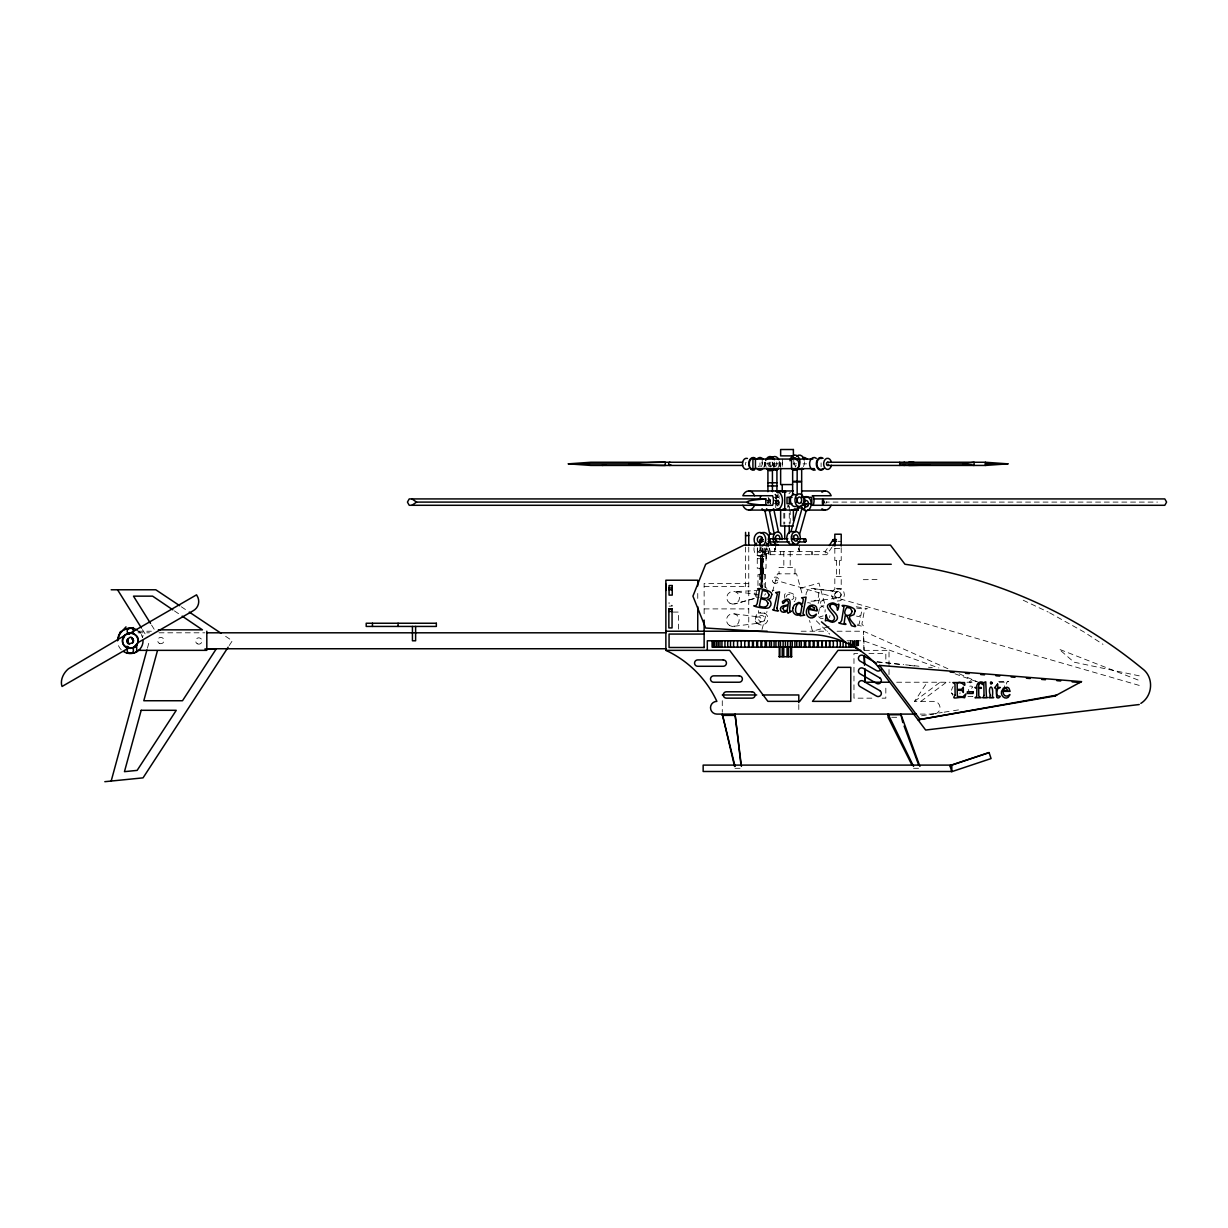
<?xml version="1.0" encoding="UTF-8"?>
<svg xmlns="http://www.w3.org/2000/svg" width="1228" height="1228" viewBox="0 0 1228 1228"><rect width="100%" height="100%" fill="white"/><g stroke="black" fill="none" stroke-linecap="round" stroke-linejoin="round"><path stroke-width="0.75" stroke-dasharray="5 3.75" d="M760.685 574.627L760.746 558.694L761.421 574.627L763.263 558.694L760.592 574.627L761.099 558.694L760.424 574.627L761.498 558.694L763.356 574.627L762.035 558.694L760.178 574.627L761.498 558.694L763.279 574.627M762.112 574.627L762.772 558.694L762.849 574.627L760.316 558.694L761.836 574.627L763.064 558.694M760.869 587.153L761.728 568.257M1006.484 684.042L1006.76 682.261L1008.633 681.402L996.982 681.402M760.946 587.153L762.143 568.257M951.516 690.197L952.59 687.158A3.669 3.638 63.8 0 1 953.189 686.652M761.099 587.153L762.588 555.501M761.329 587.153L762.834 568.257M763.064 568.257L761.575 587.153L763.233 568.257M760.239 574.627L761.913 558.694L763.11 574.627L762.511 547.765M825.032 612.02L825.185 609.641M760.915 574.627L763.34 558.694M784.922 598.358C781.115 589.194 798.538 592.172 795.529 600.031M818.155 603.455L819.751 598.328L823.067 600.507L820.949 601.198L819.92 605.972L823.942 605.849M819.368 608.904L818.17 615.136L820.243 616.794L823.098 615.888M775.973 545.14L774.699 551.525L774.699 548.333M829.529 617.592L829.99 615.489M959.851 693.789L960.081 692.761M774.269 551.525L775.114 548.333L775.973 551.525L775.328 548.333M799.766 545.14L798.062 551.525L798.691 548.333L799.336 551.525L799.336 548.333M147.421 648.169L149.432 640.786M762.005 629.427L766.993 611.498M772.473 591.773L777.447 573.829L796.573 573.829L802.559 595.38M760.899 547.703L759.917 550.896L761.59 547.703M971.379 688.156C976.183 686.544 964.947 682.707 969.46 692.623M819.69 608.075L822.1 606.294L824.617 607.768M229.206 645.56L232.322 640.786L224.34 635.459M786.043 596.931C788.023 590.653 798.522 596.961 791.492 599.924M827.258 548.532L825.262 551.525L825.262 554.703M827.918 553.291L825.262 551.525L761.514 551.525L761.514 554.703L826.858 554.703L831.909 547.304M935.306 713.882A6.37 6.37 0 0 0 933.664 701.357L914.538 701.357L927.278 682.231M835.086 593.277L837.849 591.681L813.995 588.703L837.189 591.589M840.612 596.47A3.193 3.193 0 0 0 838.125 591.696A3.193 3.193 0 0 0 834.856 595.964A3.193 3.193 0 0 0 840.105 597.13L840.781 596.271A3.193 3.193 0 0 0 835.761 592.418M762.834 548.164L764.338 554.703L764.476 548.102M763.801 553.291L769.327 553.291L770.647 551.525L769.02 548.102M794.178 601.689L794.976 600.922M914.538 701.357L940.034 682.231M920.908 701.357L946.404 682.231M795.59 467.024L795.207 466.118L796.389 465.734M754.33 598.466L734.789 603.9L759.303 597.222M800.579 588.212L818.999 583.1L824.97 604.59M829.1 626.602L812.522 631.223L809.528 620.462M856.683 608.075L862.133 608.812L860.813 615.688L856.622 614.952M921.583 715.786L942.26 712.47M944.148 712.179L951.669 710.981M953.542 710.674L961.063 709.477M823.113 618.436L820.273 618.206L817.986 616.057M813.995 601.029L837.849 598.051M734.467 626.219L758.321 623.241M759.18 590.468L734.789 591.589L758.643 594.552M999.239 682.277L1004.335 682.231L1004.381 688.233M863.269 579.677L877.206 579.601M764.476 463.846L782.512 463.846M793.211 463.846L796.588 463.846M803.02 463.846L806.627 463.846M773.486 497.325L780.256 497.325M765.458 500.517L769.971 500.517M773.486 500.517L779.35 500.517M825.692 503.158A67.049 3.546 -1 0 0 826.244 502.099L1157.451 502.099M773.486 503.695L780.256 503.695M838.018 541.333L841.211 541.333M834.825 548.44L841.211 548.44M757.338 548.302A3.193 2.671 -90 0 0 759.917 552.308L763.386 552.308A3.193 2.671 -90 0 0 765.965 548.302M757.246 555.501L766.057 555.501L766.057 568.257L757.246 568.257L757.323 547.765M760.27 556.238L763.739 556.238M757.323 558.694L766.211 558.694L766.211 547.765M748.758 583.392L704.135 583.392L704.135 616.333M704.135 586.585L748.758 586.585M669.06 606.125L672.253 606.125L672.253 605.297L669.06 605.297L669.06 602.518M704.135 608.904L748.758 608.904M673.159 612.081L678.624 612.081L678.624 629.304M764.829 613.14L758.459 613.14A6.37 6.37 0 0 0 758.459 624.192A6.37 6.37 0 0 0 768.022 618.666A6.37 6.37 0 0 0 758.459 613.14L758.459 609.502M137.996 631.223L151.382 631.223M801.178 631.223L827.626 631.223M837.082 631.223L863.53 631.223L948.722 669.091M137.996 632.804L149.463 632.804M159.026 632.804L204.907 632.804M847.044 640.786L863.53 640.786L938.837 667.971M864.466 650.349L889.026 650.349L889.026 674.725M857.712 653.526L853.967 653.526L853.967 698.164L872.709 698.164M868.963 653.526L885.833 653.526L885.833 662.828M896.686 682.231L950.165 682.231M967.035 682.231L974.541 682.231M967.94 696.598L972.898 696.598L971.486 695.57M882.088 698.164L885.833 698.164L885.833 685.147M920.232 714.097L933.664 714.097M891.697 717.29L897.161 717.29M735.035 768.298L741.405 768.298M913.555 768.298L919.925 768.298M772.182 590.284L773.962 590.3M857.589 624.223L859.155 624.254L860.567 616.901L856.515 616.118M856.238 606.755L867.459 608.643L865.049 609.272L864.266 611.298L861.887 624.131L864.005 626.556L857.282 625.221M877.099 661.861L903.747 664.64M905.65 664.839L918.974 666.236M928.491 667.234L932.298 667.633M877.099 661.877L901.874 664.578M909.503 665.423L917.116 666.251M734.467 613.893L758.321 616.87M1139.231 675.845L1073.993 662.168L1059.073 649.198L1139.231 680.466M1139.231 685.408L775.973 580.337M810.572 603.178L808.469 602.733A4.405 4.375 76.1 0 0 807.533 602.825M954.985 673.804L976.49 681.571M959.16 673.727L978.286 682.231M1023.231 600.246L1048.205 612.051M1049.602 612.787L1083.879 631.913L1102.974 644.347M181.314 606.77L187.684 611.022M174.407 610.884L179.088 614.046M136.676 629.734L143.292 635.935M816.328 620.831L829.76 634.155M953.128 694.526L951.531 692.853L952.913 695.647M151.535 625.021L154.544 629.841M142.448 629.626L147.437 637.593M766.871 548.164L769.849 554.703L769.327 553.291M141.343 634.4L142.617 637.486A12.756 12.756 0 0 0 139.317 631.76M798.906 548.333L799.766 551.525M762.619 574.627L760.193 558.694L762.235 574.627M760.055 568.257L761.652 587.153L760.224 568.257M760.47 568.257L761.974 587.153M762.204 587.153L760.7 555.501M761.16 568.257L762.358 587.153M761.575 568.257L762.419 587.153M863.913 650.195L863.53 631.223L864.159 650.103M762.419 558.694L762.849 574.627M858.71 640.786L858.71 647.156M858.111 640.786L858.111 647.156M857.512 640.786L857.512 647.156M856.929 640.786L856.929 647.156M856.223 640.786L856.223 647.156M855.256 640.786L855.256 647.156M854.657 640.786L854.657 645.56M854.35 640.786L854.35 645.56M854.059 640.786L854.059 645.56M853.46 640.786L853.46 645.56M852.6 640.786L852.6 645.56M852.278 640.786L852.278 645.56M850.866 640.786L850.866 645.56M850.528 640.786L850.528 645.56M841.211 547.703L841.211 560.459L834.825 560.459L834.825 547.703M839.614 560.459L839.614 576.392M836.421 560.459L836.421 576.392M821.102 462.895L821.102 466.717M812.522 551.525L812.522 554.703M811.647 551.525L811.647 554.703M798.799 704.534L798.799 712.194M794.976 573.829L794.976 567.459L779.043 567.459L779.043 573.829M793.779 459.425L793.779 464.951A3.193 2.256 -90 0 0 796.496 464.445M790.203 509.62L790.203 524.187M790.203 551.525L790.203 567.459M789.266 505.982L789.266 511.447M789.266 513.258L789.266 524.187M784.753 513.258L784.753 524.187M783.832 513.258L783.832 524.187M783.832 551.525L783.832 567.459M782.512 459.072L782.512 467.039M782.236 462.71L782.236 466.348M780.64 462.71L780.64 466.348M780.256 462.895L780.256 466.717M780.409 551.525L780.409 554.703M777.999 490.954L777.999 506.243M775.743 494.132L775.743 510.08M774.668 463.631L774.668 466.824A7.122 5.035 -90 0 0 774.945 461.39M773.486 462.895L773.486 466.717M770.647 551.525L770.647 554.703M768.974 551.525L768.974 554.703M765.121 551.525L765.121 554.703M764.476 462.895L764.476 467.039M764.184 574.627L764.184 585.556M762.22 459.072L762.22 467.039M761.007 545.938L761.007 558.694M759.963 462.895L759.963 466.717M759.917 547.596L759.917 555.501M759.349 574.627L759.349 585.556M757.952 585.556L757.952 574.627L765.566 574.627L765.566 587.383L764.184 587.383A6.37 6.217 -90 0 1 765.474 588.396M748.758 547.059L748.758 627.493M745.565 547.059L745.565 586.585M722.279 700.712L722.279 712.194M697.75 593.431L697.75 600.983M840.274 596.931A3.193 3.193 0 0 1 835.255 593.078M764.323 462.204A6.37 4.513 -90 0 1 763.862 467.039M768.114 497.509A7.122 5.035 -90 0 1 770.463 501.838M767.469 501.93A3.193 2.256 -90 0 1 767.853 503.495M762.496 548.302A3.193 2.671 -90 0 1 759.917 552.308M763.386 552.308A3.193 2.671 -90 0 1 760.792 548.302M767.899 503.066A3.193 2.256 -90 0 1 770.555 500.579M777.999 506.028A6.37 4.513 -90 0 1 777.999 494.991M770.708 467.039A6.37 4.513 90 0 1 770.263 462.204M778.966 462.204A6.37 4.513 90 0 1 778.521 467.039M774.469 462.204A6.37 4.513 -90 0 1 774.008 467.039M766.195 467.039A6.37 4.513 -90 0 1 765.75 462.204M804.447 461.759A7.122 5.035 -90 0 1 803.189 466.916M795.207 466.118A7.122 5.035 -90 0 1 794.378 462.618M761.913 462.25A3.193 2.256 -90 0 1 761.084 466.609M758.843 466.609A3.193 2.256 -90 0 1 758.367 466.103M770.647 503.587A3.193 2.256 -90 0 1 768.974 500.517A3.193 2.256 -90 0 1 770.647 497.432M779.596 502.759A3.193 2.256 -90 0 1 776.403 502.759A3.193 2.256 -90 0 1 776.403 498.261A3.193 2.256 -90 0 1 779.596 498.261M764.062 586.738A6.37 6.217 -90 0 1 766.855 588.396M757.077 596.087A6.37 6.217 -90 0 1 756.448 591.251M765.458 593.723A3.193 3.116 -90 0 1 764.66 595.166M121.28 649.796A12.756 12.756 0 0 1 117.98 644.086M774.085 466.717A3.193 2.256 90 0 1 772.719 462.05M776.633 462.05A3.193 2.256 90 0 1 775.252 466.717M772.12 462.05A3.193 2.256 -90 0 1 770.754 466.717M769.588 466.717A3.193 2.256 -90 0 1 768.221 462.05M768.574 503.296A3.193 2.256 -90 0 1 768.221 499.443A3.193 2.256 -90 0 1 770.754 497.954A6.37 4.513 -90 0 0 770.77 504.232M774.668 494.669A6.37 4.513 -90 0 1 779.028 499.382A6.37 4.513 -90 0 1 776.925 506.565M775.252 497.954A3.193 2.256 -90 0 1 776.925 501.039A3.193 2.256 -90 0 1 775.252 504.125M805.967 594.874A6.37 6.37 0 0 1 813.458 588.596A6.37 6.37 0 0 1 818.339 597.054A6.37 6.37 0 0 1 809.16 600.385M826.49 501.853A72.467 3.837 1 0 1 826.244 502.099M788.99 507.271A9.563 6.769 -90 0 1 787.915 505.291M788.99 493.748A9.563 6.769 -90 0 1 790.402 492.228M765.888 548.701A7.122 5.986 90 0 1 759.487 556.238A7.122 5.986 90 0 1 754.053 547.703M769.357 548.701A7.122 5.986 -90 0 1 762.956 556.238A7.122 5.986 -90 0 1 757.522 547.703M745.642 464.982A1.596 1.121 -90 0 1 746.148 462.311M756.663 597.407A6.37 6.217 -90 0 1 755.051 591.251M779.458 461.39A7.122 5.035 -90 0 1 779.181 466.824M769.895 465.888A7.122 5.035 -90 0 1 769.741 462.204M779.319 505.015A6.37 4.513 -90 0 1 779.319 496.005M765.382 465.888A7.122 5.035 -90 0 1 765.228 462.204M788.361 505.291A9.563 6.769 -90 0 1 787.286 507.271M776.649 505.291A9.563 6.769 -90 0 1 776.649 495.728M969.26 681.356C970.089 685.838 972.99 678.792 969.26 681.356M841.211 576.392L834.825 576.392L834.825 589.148A6.37 6.37 0 0 0 834.825 600.2A6.37 6.37 0 0 0 844.404 594.674A6.37 6.37 0 0 0 834.825 589.148L841.211 589.148L841.211 576.392M159.226 643.303A3.193 3.193 0 0 0 163.999 640.54A3.193 3.193 0 0 0 159.226 637.793A3.193 3.193 0 0 0 159.226 643.303M197.232 643.748A3.193 3.193 0 0 0 202.006 640.985A3.193 3.193 0 0 0 197.232 638.222A3.193 3.193 0 0 0 197.232 643.748M760.055 621.429A3.193 3.193 0 0 0 764.829 618.666A3.193 3.193 0 0 0 760.055 615.903A3.193 3.193 0 0 0 760.055 621.429M756.724 622.826A3.193 3.193 0 0 0 761.514 620.063A3.193 3.193 0 0 0 756.724 617.3A3.193 3.193 0 0 0 756.724 622.826M729.954 603.27A6.37 6.37 0 0 0 739.517 597.744A6.37 6.37 0 0 0 729.954 592.218A6.37 6.37 0 0 0 729.954 603.27M729.632 625.574A6.37 6.37 0 0 0 739.195 620.063A6.37 6.37 0 0 0 729.632 614.537A6.37 6.37 0 0 0 729.632 625.574M773.287 582.471A3.193 3.193 0 0 0 778.629 581.028A3.193 3.193 0 0 0 774.73 577.129A3.193 3.193 0 0 0 773.287 582.471"/><path stroke-width="1.5" d="M735.035 766.379L722.279 714.097L734.574 766.472M741.405 766.379L735.035 714.097L740.929 764.522M133.376 639.957L133.376 641.599L131.903 638.023L133.376 639.957L133.069 642.367C120.544 649.244 132.041 627.754 133.069 642.367L132.563 638.529L133.484 640.786L132.563 643.027M130.966 633.341L128.311 633.341L68.415 668.815A15.365 11.236 -48.8 0 0 62.045 686.467L128.311 648.215L134.144 647.448L137.736 642.766C141.42 633.034 124.995 629.15 122.861 638.79C119.945 648.246 135.54 652.421 137.736 642.766L192.95 610.899A12.127 11.19 16.7 0 0 197.984 597.576L196.557 594.828L130.306 633.08M111.18 781.054L146.915 650.011M157.414 650.809L143.799 700.743L182.496 700.743L216.205 648.967L204.922 648.967M793.764 543.267A6.37 4.513 90 0 1 786.995 539.982A6.37 4.513 90 0 1 790.985 531.586L797.125 509.804M797.647 507.993L802.145 507.993L795.498 531.586A6.37 4.513 -90 0 0 792.029 541.487A6.37 4.513 -90 0 0 799.812 540.78M800.195 539.215A6.37 4.513 -90 0 0 799.535 534.426L806.182 510.833L802.145 507.993M804.171 509.405L806.182 503.695L803.926 503.695M120.482 631.453L117.55 640.786A12.756 12.756 0 0 1 133.606 628.46L136.676 629.734M123.736 638.053L124.857 635.336M128.05 638.529L127.113 640.786L128.71 643.533L127.221 641.599L127.221 639.957L127.543 642.367L129.477 643.856M228.162 647.156L143.047 777.861L104.825 781.683M829.253 545.539L833.244 539.568L836.421 539.568M832.906 545.815L835.884 541.333L833.244 539.568L833.244 541.333L836.421 541.333M119.254 634.4L125.993 626.863M134.144 647.448L136.968 644.623L133.468 647.325M1140.843 703.398C1152.938 695.815 1154.09 677.119 1142.362 668.661C1074.73 613.018 991.794 576.178 904.959 564.266L890.484 545.14L743.938 545.14L705.67 564.266L692.93 596.148L705.67 628.03L807.686 634.4A93.451 93.236 -90 0 1 877.82 666.282L925.651 730.046L1139.231 704.534M411.917 505.291L416.584 502.099L747.791 502.099A67.049 3.546 1 0 0 765.827 505.291L765.827 498.921L409.216 498.921L407.435 502.099L409.216 505.291L772.581 505.291A9.563 6.769 -90 0 0 772.581 495.728L742.833 495.728A9.563 6.769 -90 0 1 754.545 495.728M1054.929 696.015L1056.663 695.125L917.991 719.838L1054.929 696.015L1081.484 681.617L879.555 665.407L877.82 666.282M1081.484 681.617L1079.75 682.507L1072.136 681.893M769.403 510.756L774.254 534.103L769.741 534.103L764.906 510.756L771.552 509.743M123.921 629.734L133.468 627.615M949.735 765.627L989.062 752.518L991.073 758.566L951.761 771.675L951.47 770.785M951.807 765.105L951.807 771.491L703.153 771.491L703.153 765.105L951.807 765.105L989.108 752.672M602.165 465.443L605.926 464.905M962.844 463.846L974.111 462.25L974.111 465.443L962.844 463.846L899.725 463.846M742.602 465.443L590.898 465.443L568.349 463.846L590.898 462.25L742.602 462.25M827.595 465.443L985.378 465.443L1007.927 463.846L985.378 462.25L827.595 462.25M802.82 503.71L811.815 503.695L811.815 497.325L802.421 497.325M798.4 459.072L752.917 459.072L752.917 468.635L814.425 468.635M800.226 459.072L812.875 459.072M568.349 463.846L629.227 463.846A25.496 1.121 2.5 0 0 665.284 465.443L665.284 462.25A25.496 1.121 -2.5 0 0 629.227 463.846M985.378 463.846L1007.927 463.846M791.814 468.344L792.643 469.372A6.37 4.513 -90 0 0 797.156 469.372L801.669 469.372A9.01 8.565 88.9 0 0 803.818 468.758M767.914 491.691L767.914 470.017L768.943 470.002L776.925 470.017L776.925 491.691M767.914 482.773L776.925 482.773M792.536 484.569L780.64 484.569L780.64 468.175M767.914 485.95L776.925 485.95M748.696 490.954L793.211 490.954M801.884 490.954L825.339 490.954M812.261 495.728L831.187 495.728A9.563 6.769 -90 0 0 821.946 492.228M792.091 497.325L787.01 497.325L787.01 503.695L792.091 503.695M813.811 498.921L1164.819 498.921L1166.6 502.099L1164.819 505.291L812.261 505.291M748.696 510.08L798.292 510.08L798.292 506.888M807.303 510.08L825.339 510.08M793.165 526.014L780.64 526.014L780.64 509.62M790.985 531.586L795.498 531.586A6.37 4.513 90 0 1 799.535 534.426M745.565 535.577L748.758 535.577M768.974 538.77L787.839 538.77M792.643 538.77L805.046 538.77M763.263 539.568L759.917 539.568L759.917 545.938M759.917 541.333L763.263 541.333M768.974 541.947L789.497 541.947M797.832 541.947L805.046 541.947M858.172 564.266L891.252 564.266M669.06 587.997L672.238 587.997M111.18 589.778L155.802 589.778L179.718 605.711M669.06 589.778L672.238 589.778M668.861 609.211L672.054 609.211M668.861 611.437L672.054 611.437M158.381 629.841L202.436 629.841L182.189 616.149M665.868 631.223L767.178 631.223M206.811 632.804L665.868 632.804M704.135 634.062L669.06 634.062L669.06 647.494L704.135 647.494M856.929 647.156L712.117 647.156L712.117 640.786M206.811 648.752L665.868 648.752M137.996 650.349L206.811 650.349L206.811 631.223M697.75 585.879L697.75 580.215L665.868 580.215L665.868 650.349L729.632 650.349L767.884 701.357L799.766 701.357L838.018 650.349L860.69 650.349M779.043 656.719L791.799 656.719M865.233 682.231L864.788 668.999L865.233 682.231L889.026 682.231M722.279 694.971L756.709 694.971M762.45 694.971L798.799 694.971L798.799 702.631M916.395 714.097L716.876 714.097A6.37 6.37 0 0 1 710.505 707.727A6.37 6.37 0 0 1 716.876 701.357A105.209 105.209 0 0 0 665.868 650.349M722.279 714.742L735.035 714.742M888.059 714.742L900.799 714.742M722.279 715.371L735.035 715.371M950.211 672.1L954.018 672.407M965.454 673.328L969.26 673.635M980.696 674.54L984.503 674.847M995.939 675.768L999.745 676.075M1011.166 676.996L1014.988 677.303M1026.408 678.224L1030.215 678.531M1041.651 679.437L1045.458 679.744M1056.894 680.665L1060.7 680.972M130.306 628.03L133.606 628.46M127.006 653.096L133.606 653.096L136.676 651.822L136.676 644.454M126.453 647.448L130.306 648.476M876.47 663.197L863.207 655.552A3.193 3.193 0 0 0 858.863 656.719A3.193 3.193 0 0 0 860.03 661.078L876.592 670.641A3.193 3.193 0 0 0 880.936 669.475M126.008 646.88L128.311 648.215A9.317 7.936 -56.6 0 1 123.061 637.255M189.281 612.081L221.163 633.341M172.856 609.84L152.61 596.148L133.484 596.148L150.537 623.425M411.917 498.921L416.584 502.099M846.199 642.751L821.486 621.859M131.12 637.7L133.069 639.189M125.977 646.419L128.311 648.215M879.555 665.407L919.726 718.963M117.55 589.778L141.466 628.03M913.555 766.379L888.059 714.097L888.059 717.29L911.851 764.89M766.564 542.976L768.206 546.399M919.925 766.379L900.799 714.097L902.78 722.571M904.1 726.086L918.621 764.783M950.027 766.134L951.807 771.491M778.521 532.062L773.686 508.73A7.122 5.035 -90 0 1 766.548 508.76M864.144 655.844L864.527 665.269M864.343 655.783L864.604 663.335M985.378 462.25L985.378 465.443M899.725 462.25L899.725 465.443M850.866 643.963L850.866 647.156M848.901 642.367L848.901 647.156M845.892 642.367L845.892 647.156M843.114 647.156L843.114 640.786L707.313 640.786L707.313 650.349M841.211 546.061L841.211 534.211L834.825 534.211L834.825 546.061M840.32 640.786L840.32 647.156M837.25 640.786L837.25 647.156M833.305 640.786L833.305 647.156M829.683 640.786L829.683 647.156M829.56 640.786L829.56 647.156M822.315 640.786L822.315 647.156M822.069 640.786L822.069 647.156M818.355 640.786L818.355 647.156M817.464 640.786L817.464 647.156M814.133 640.786L814.133 647.156M813.243 640.786L813.243 647.156M809.927 640.786L809.927 647.156M809.037 640.786L809.037 647.156M805.706 640.786L805.706 647.156M804.386 640.786L804.386 647.156M801.669 468.574L801.669 481.315L792.643 481.315L792.643 468.574A7.122 5.035 90 0 0 799.597 464.813A7.122 5.035 90 0 0 796.343 455.358A7.122 5.035 90 0 0 789.972 460.761M801.669 494.684L801.669 481.929L792.643 481.929L792.643 494.684L797.156 494.684L797.156 481.929M801.285 640.786L801.285 647.156M799.428 640.786L799.428 647.156M797.156 468.574L797.156 481.315M796.757 640.786L796.757 647.156M794.915 640.786L794.915 647.156M793.395 509.62L793.395 520.549M792.244 640.786L792.244 647.156M791.523 459.072L791.523 468.635M791.584 647.156L791.584 656.719M790.939 647.156L790.939 656.719M790.387 640.786L790.387 647.156M789.266 497.325L789.266 503.695M789.266 526.014L789.266 533.305M788.606 647.156L788.606 656.719M787.701 640.786L787.701 647.156M787.071 647.156L787.071 656.719M785.413 640.786L785.413 647.156M784.753 490.954L784.753 510.08M784.753 526.014L784.753 538.77M783.771 647.156L783.771 656.719M783.126 640.786L783.126 647.156M782.236 484.569L782.236 492.228M782.236 647.156L782.236 656.719M780.44 640.786L780.44 647.156M779.903 647.156L779.903 656.719M779.258 647.156L779.258 656.719M778.598 640.786L778.598 647.156M775.927 640.786L775.927 647.156M774.085 640.786L774.085 647.156M772.427 470.017L772.427 491.691M771.414 640.786L771.414 647.156M769.557 640.786L769.557 647.156M766.456 640.786L766.456 647.156M765.136 640.786L765.136 647.156M761.805 640.786L761.805 647.156M760.915 640.786L760.915 647.156M757.584 640.786L757.584 647.156M756.709 640.786L756.709 647.156M755.45 459.072L755.45 468.635M753.378 640.786L753.378 647.156M752.488 640.786L752.488 647.156M748.758 532.384L748.758 545.14M748.773 640.786L748.773 647.156M748.527 640.786L748.527 647.156M745.565 532.384L745.565 545.14M744.767 640.786L744.767 647.156M741.144 640.786L741.282 647.156M737.537 640.786L737.537 647.156M733.592 640.786L733.592 647.156M730.506 640.786L730.506 647.156M727.728 640.786L727.728 647.156M724.95 640.786L724.95 647.156M721.941 640.786L721.941 647.156M719.976 640.786L719.976 647.156M718.226 640.786L718.226 647.156M716.492 640.786L716.492 647.156M714.619 640.786L714.619 647.156M713.913 640.786L713.913 647.156M713.314 640.786L713.314 647.156M712.731 640.786L712.731 647.156M704.135 620.063L704.135 631.545M704.135 632.497L704.135 647.678M697.75 606.663L697.75 631.223M665.837 583.975L665.837 590.438M415.617 626.433L415.617 640.786L412.439 640.786L412.439 626.433M398.087 623.241L398.087 626.433M372.452 623.241L372.452 626.433M775.758 540.074A3.193 2.256 -90 0 1 777.493 535.132A3.193 2.256 -90 0 1 779.642 539.737M777.769 541.502A3.193 2.256 -90 0 1 776.142 540.704M774.561 544.357A6.37 4.513 -90 0 1 769.066 541.118A6.37 4.513 -90 0 1 770.631 532.998M777.907 544.679A6.37 4.513 -90 0 1 773.118 538.156A6.37 4.513 -90 0 1 778.138 531.985A6.37 4.513 -90 0 1 782.052 539.568M775.252 537.296A3.193 2.256 -90 0 1 775.144 539.737M754.36 470.002A6.37 4.513 -90 0 1 748.727 463.017A6.37 4.513 -90 0 1 755.45 458.336M803.649 497.54A7.122 5.035 -90 0 1 810.741 500.671A7.122 5.035 -90 0 1 807.917 510.387A7.122 5.035 -90 0 1 801.316 505.568M831.402 465.289A5.572 3.945 -90 0 1 825.323 468.421A5.572 3.945 -90 0 1 825.323 459.287A5.572 3.945 -90 0 1 831.402 462.403M828.562 464.644A1.596 1.121 -90 0 1 826.951 465.151A1.596 1.121 -90 0 1 826.72 462.833A1.596 1.121 -90 0 1 828.393 462.726M822.806 468.682A5.572 3.945 -90 0 1 816.912 464.583A5.572 3.945 -90 0 1 821.854 458.458M930.118 464.813A25.496 1.121 -2.5 0 1 908.735 465.443M756.77 459.349A6.37 4.513 -90 0 1 763.156 459.349M763.156 468.359A6.37 4.513 -90 0 1 756.77 468.359M760.193 498.031A9.563 6.769 -90 0 1 760.869 495.728M761.774 541.824A3.193 2.594 -90 0 1 761.36 541.164M761.007 539.568A3.193 2.594 -90 0 1 761.774 537.311M765.612 510.833A7.122 5.035 -90 0 1 762.051 508.76M747.791 502.099A72.467 3.837 -1 0 1 765.827 498.921M756.709 545.508A7.122 5.818 -90 0 1 755.696 534.656A7.122 5.818 -90 0 1 764.583 535.316A7.122 5.818 -90 0 1 762.511 545.938M802.759 457.691A6.37 4.513 90 0 1 807.103 459.349M796.634 456.248A7.122 5.035 -90 0 1 804.186 459.932M802.191 468.144A7.122 5.035 -90 0 1 801.009 468.958M783.633 492.228A9.563 6.769 -90 0 0 780.256 490.954A9.563 6.769 90 0 0 776.864 492.228M783.633 508.791A9.563 6.769 90 0 1 776.864 508.791M775.743 490.954A9.563 6.769 -90 0 1 782.512 500.517A9.563 6.769 -90 0 1 775.743 510.08M777.8 468.359A6.37 4.513 90 0 1 776.864 469.372M803.803 502.682A3.193 2.256 -90 0 1 803.68 505.122M768.191 539.23A1.596 1.121 -90 0 1 769.772 539.23A1.596 1.121 -90 0 1 769.772 541.487A1.596 1.121 -90 0 1 768.191 541.487M908.735 462.25A25.496 1.121 2.5 0 1 914.031 462.311M767.346 543.789A7.122 5.986 -90 0 1 768.375 545.201M752.181 469.234A5.572 3.945 -90 0 1 750.415 467.791M749.786 466.64A5.572 3.945 -90 0 1 751.229 459.026M752.181 458.458A5.572 3.945 -90 0 1 754.222 458.458M748.405 468.682A5.572 3.945 -90 0 1 742.526 464.583A5.572 3.945 -90 0 1 747.453 458.458M796.066 506.366A6.37 4.513 -90 0 1 790.556 501.853A6.37 4.513 -90 0 1 793.733 494.04M670.764 464.644A1.596 1.121 -90 0 1 669.321 465.289A1.596 1.121 -90 0 1 668.738 463.309A1.596 1.121 -90 0 1 670.089 462.311M815.239 470.002A6.37 4.513 -90 0 1 809.59 463.017A6.37 4.513 -90 0 1 816.313 458.336M824.019 468.359A6.37 4.513 90 0 1 817.925 468.728A6.37 4.513 90 0 1 817.127 460.193A6.37 4.513 90 0 1 823.082 458.336M903.946 462.311A1.596 1.121 -90 0 1 904.529 462.311M905.205 464.644A1.596 1.121 -90 0 1 903.255 464.644M131.12 628.137A3.193 3.193 0 0 1 133.069 632.804M129.477 634.293A3.193 3.193 0 0 1 129.477 628.137M128.311 633.341A7.69 7.69 0 0 1 137.736 642.766M128.648 646.941A6.37 6.37 0 0 1 127.113 646.296M143.047 640.786A12.756 12.756 0 0 1 123.921 651.822M131.903 647.586A3.193 3.193 0 0 1 131.12 653.419M129.477 653.419A3.193 3.193 0 0 1 128.71 647.586M791.139 459.379A6.37 4.298 81.4 0 1 797.678 460.024A6.37 4.298 81.4 0 1 797.156 469.372M766.917 459.349A6.37 4.513 -90 0 1 773.302 459.349M773.302 468.359A6.37 4.513 -90 0 1 771.276 470.002L768.943 470.002A6.37 4.513 -90 0 1 766.917 468.359M765.658 460.454A7.122 5.035 -90 0 1 774.377 459.717M773.932 468.375A7.122 5.035 -90 0 1 766.825 468.973M796.496 497.939A3.193 2.256 -90 0 1 796.496 502.452M802.206 497.432A3.193 2.256 -90 0 1 805.046 500.517A3.193 2.256 -90 0 1 802.206 503.587M831.187 505.291A9.563 6.769 -90 0 1 821.946 508.791M798.292 510.08A9.563 6.769 -90 0 1 794.9 508.791A9.563 6.769 -90 0 1 793.273 509.743M754.545 505.291A9.563 6.769 90 0 1 742.833 505.291M813.151 495.728A9.563 6.769 -90 0 1 813.151 505.291M797.156 508.791A9.563 6.769 -90 0 1 792.029 509.743M761.007 533.182A7.122 5.818 -90 0 1 768.805 536.375A7.122 5.818 -90 0 1 766.211 545.938M754.56 545.938A7.122 5.986 90 0 1 756.617 543.175M793.15 536.191A3.193 2.256 -90 0 1 793.288 539.368M796.036 459.425A3.193 2.256 -90 0 1 796.496 459.932M798.108 508.76A7.122 5.035 -90 0 1 797.31 507.287M801.654 496.572A7.122 5.035 -90 0 1 802.958 496.803M771.905 457.691A7.122 5.035 -90 0 1 778.89 459.717M778.445 468.375A7.122 5.035 -90 0 1 776.265 470.401M779.12 492.228A9.563 6.769 -90 0 1 785.889 492.228M785.889 508.791A9.563 6.769 -90 0 1 779.12 508.791M853.552 646.511A93.589 93.343 83.3 0 1 860.567 650.901M801.945 606.064L800.733 613.186C791.001 617.699 797.125 595.964 801.945 606.064M829.652 606.248C831.264 610.899 843.037 617.116 834.257 621.798C831.187 623.901 827.442 618.697 825.339 620.892C827.196 610.423 824.817 615.596 828.347 619.756A5.618 5.572 76.1 0 0 832.338 620.984C841.41 616.441 817.664 605.911 832.415 602.933C834.533 602.702 836.053 604.821 837.972 604.805C840.551 601.045 837.005 614.936 837.25 608.581C837.435 604.759 831.11 602.027 829.652 606.248M978.701 684.825L978.685 687.496L981.31 687.496L981.325 688.309L978.685 688.309L978.823 696.23L981.095 697.765L975.001 697.765L976.767 696.537L976.843 688.309L974.863 687.496L976.843 687.496C975.799 683.658 980.865 679.79 983.705 683.152L982.968 684.671L979.714 682.737L978.701 684.825M771.783 594.628L770.478 598.42L767.776 599.51C770.984 600.385 772.243 604.698 769.664 606.954C768.267 610.807 747.192 604.606 755.773 605.926L757.2 603.608L759.472 589.87C751.214 586.923 772.596 589.379 771.783 594.628M814.486 607.967L814.44 609.671L808.868 608.551L811.386 605.926L814.486 607.967M855.026 611.068L853.951 614.66L849.699 616.256C847.98 621.107 862.409 629.411 851.465 625.666L847.059 616.088L845.202 615.719L844.143 623.103C851.587 626.403 833.536 622.335 840.274 622.734L841.671 620.416L843.958 606.678C836.007 603.746 855.993 606.141 855.026 611.068M782.835 608.382L784.278 610.961L787.163 610.163L788.054 605.558L784.262 606.586L782.835 608.382M780.501 608.566C779.657 612.373 784.753 613.386 786.995 611.022L788.023 613.279L791.369 611.13C785.797 615.074 796.511 591.773 782.42 601.566C782.758 607.461 785.536 597.33 788.207 601.674C790.356 607.261 781.177 603.792 780.501 608.566M767.961 603.132C768.206 607.691 762.235 607.829 759.364 605.987L760.792 598.65L766.18 600.17L767.961 603.132M1001.557 691.533C1000.436 695.263 1004.55 699.899 1008.203 697.366C1012.379 690.781 1008.173 698.103 1004.78 695.524A4.283 4.237 64.6 0 1 1003.337 693.406L1003.061 691.364L1010.107 691.364L1008.986 688.325A3.669 3.638 64.6 0 0 1006.991 687.266L1003.506 688.018L1001.557 691.533M823.957 502.099C821.87 511.355 821.87 492.858 823.957 502.099M955.123 695.094C950.441 700.866 959.16 696.015 964.625 697.765L965.899 693.958L962.952 696.752L957.364 696.46L957.226 690.228L961.954 690.443L963.351 692.485L963.32 687.204L961.616 689.307L957.226 689.415L957.18 683.397C961.693 679.191 966.144 690.09 964.517 682.568L952.867 682.568L954.97 684.042L955.123 695.094M777.032 608.014L777.293 610.209C782.482 612.25 768.605 609.564 773.793 609.533L777.37 594.045L775.666 592.602L779.55 591.85L777.032 608.014M769.096 594.736C769.096 599.034 763.847 598.803 761.022 597.422L762.358 590.545L766.871 591.435L769.096 594.736M984.012 695.447L983.475 697.212C979.238 698.087 991.011 698.026 986.437 697.197L985.762 681.832L982.231 683.09L983.858 683.996L984.012 695.447M990.367 695.447L989.814 697.212C985.485 698.041 997.105 698.072 992.777 697.212L992.362 696.736C994.25 682.123 986.974 685.991 990.367 695.447M852.078 611.314C850.866 617.976 840.397 616.487 846.798 607.43L850.421 608.167L852.078 611.314M817.173 609.902L817.05 610.976L808.73 609.318L808.577 611.79A5.127 5.096 76.1 0 0 809.759 614.614C811.647 617.438 815.239 615.09 816.436 614.107C815.438 617.254 811.462 619.25 808.653 617.085C803.465 613.325 807.763 602.748 814.317 605.404A4.405 4.375 76.1 0 1 816.436 607.139L817.173 609.902M792.904 608.244C791.431 612.603 796.711 617.484 800.549 614.123L800.211 615.842L804.678 615.182L802.974 613.724L806.09 597.13L801.623 597.775L803.327 599.218L802.498 604.022L798.829 602.38L794.531 604.775A7.721 7.675 76.1 0 0 792.904 608.244M127.543 639.189L128.05 643.027L127.543 639.189M992.331 682.968C989.906 686.79 989.845 679.145 992.331 682.968M1003.322 689.568L1003.061 690.719L1007.774 690.719L1006.131 688.079L1003.322 689.568M141.189 710.306L124.458 771.66L137.137 770.386L176.264 710.306L141.189 710.306M997.566 684.134L994.496 687.91L996.108 688.294L996.706 697.304A1.996 1.98 64.6 0 0 998.886 697.796C1003.859 693.59 993.114 700.39 997.95 688.294L1000.329 687.496L997.934 687.496L997.566 684.134M838.018 667.341L812.522 701.357L850.774 701.357L850.774 667.341L838.018 667.341M793.395 449.509L780.64 449.509L780.64 455.88L793.395 455.88L793.395 449.509M672.238 585.541L669.06 585.541L669.06 595.104L672.238 595.104L672.238 585.541M672.054 608.796L668.861 608.796L668.861 627.922L672.054 627.922L672.054 608.796M436.339 623.241L366.205 623.241L366.205 626.433L436.339 626.433L436.339 623.241M723.261 659.912L697.75 659.912A3.193 3.193 0 0 0 694.557 663.089A3.193 3.193 0 0 0 697.75 666.282L723.261 666.282A3.193 3.193 0 0 0 726.439 663.089A3.193 3.193 0 0 0 723.261 659.912M739.195 675.845L713.698 675.845A3.193 3.193 0 0 0 710.505 679.038A3.193 3.193 0 0 0 713.698 682.231L739.195 682.231A3.193 3.193 0 0 0 742.387 679.038A3.193 3.193 0 0 0 739.195 675.845M751.95 691.794L726.439 691.794A3.193 3.193 0 0 0 723.261 694.971A3.193 3.193 0 0 0 726.439 698.164L751.95 698.164A3.193 3.193 0 0 0 755.128 694.971A3.193 3.193 0 0 0 751.95 691.794M973.098 691.778L967.342 691.778L967.342 693.467L973.113 693.467L973.098 691.778M879.77 677.871L863.207 668.308A3.193 3.193 0 0 0 858.863 669.475A3.193 3.193 0 0 0 860.03 673.819L876.592 683.397A3.193 3.193 0 0 0 880.936 682.231A3.193 3.193 0 0 0 879.77 677.871M879.77 690.627L863.207 681.049A3.193 3.193 0 0 0 858.863 682.231A3.193 3.193 0 0 0 860.03 686.575L876.592 696.138A3.193 3.193 0 0 0 880.936 694.971A3.193 3.193 0 0 0 879.77 690.627M826.076 647.156L826.076 640.786L825.937 647.156M807.87 505.813A3.193 2.256 -90 0 0 806.627 500.579A3.193 2.256 -90 0 0 804.033 504.723A3.193 2.256 -90 0 0 807.87 505.813M762.174 541.164A3.193 2.594 -90 0 0 759.917 536.375A3.193 2.594 -90 0 0 757.661 541.164A3.193 2.594 -90 0 0 762.174 541.164M797.463 540.059A3.193 2.256 -90 0 0 796.22 534.825A3.193 2.256 -90 0 0 793.641 538.969A3.193 2.256 -90 0 0 797.463 540.059M801.009 502.452A3.193 2.256 -90 0 0 799.996 497.125A3.193 2.256 -90 0 0 797.233 501.024A3.193 2.256 -90 0 0 801.009 502.452M805.844 541.487A1.596 1.121 -90 0 0 805.338 538.816A1.596 1.121 -90 0 0 803.956 540.78A1.596 1.121 -90 0 0 805.844 541.487M802.605 504.708A6.37 4.513 -90 0 0 800.579 494.04A6.37 4.513 -90 0 0 795.053 501.853A6.37 4.513 -90 0 0 802.605 504.708"/></g></svg>
